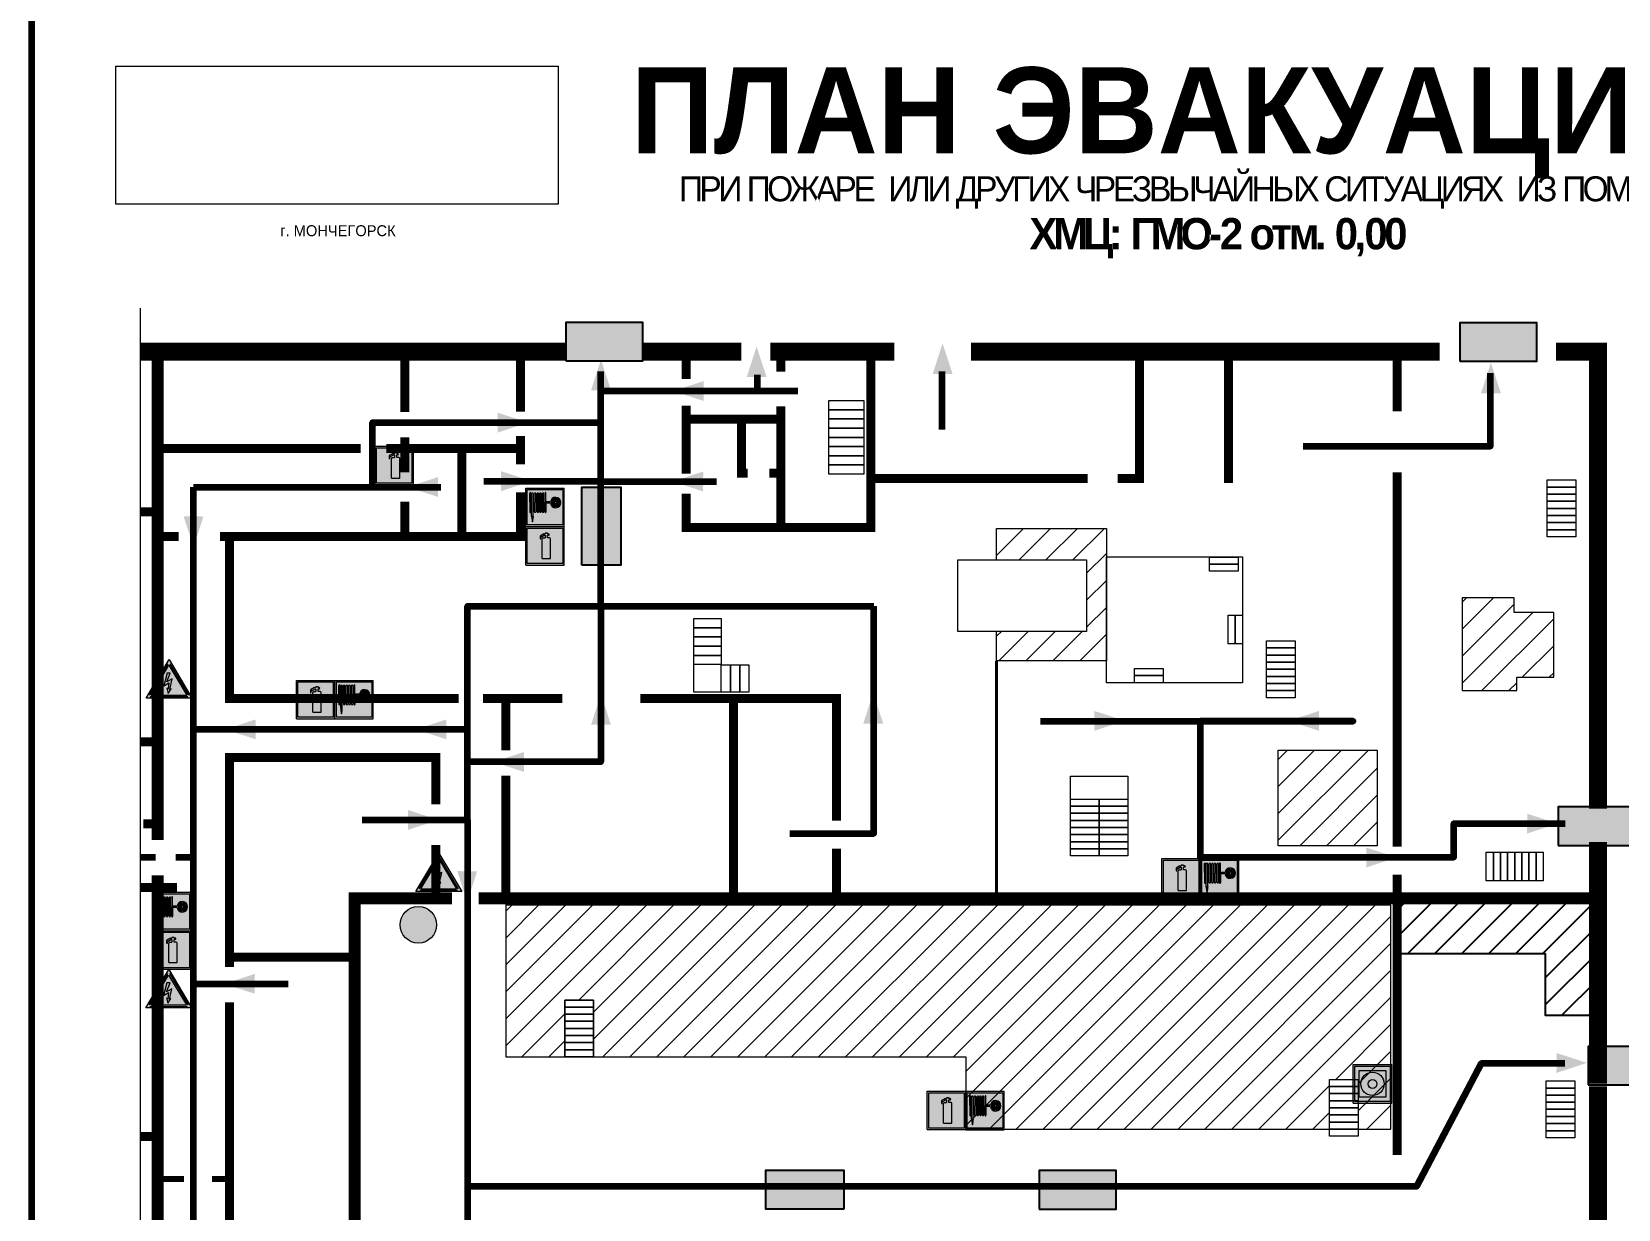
# Model space of a CAD drawing. Header units: millimetres. Extents: x 13114 to 67229, y 22859 to 38520.
# Drawn here: x 17158.6 to 17564.2, y 31373.3 to 31674.4 of the extents above; entities that cross this region are included whole.
import ezdxf

# ---------------------------------------------------------------- set-up
doc = ezdxf.new("R2010")
doc.units = ezdxf.units.MM
doc.linetypes.add('{ Wide Dash }', pattern=[12, 4, -2, 4, -2])
doc.layers.add('План_Штампы', color=7, linetype='Continuous')
doc.styles.add('обычный', font='arial.ttf')
picture_1 = doc.add_image_def('image1.jpg', size_in_pixel=(337, 105))
pattern_1 = [(45, (-9432.628, 19510.137), (-3.44841835, 3.44841835), [])]

# ---------------------------------------------------------------- blocks, each defined once
blk = doc.blocks.new('A$C7B4425F7')
at = {"true_color": 0xffffff}
blk.add_hatch(color=7, dxfattribs=at).paths.add_polyline_path([(0, 0), (-16, 0), (-16, -8), (0, -8)])
h = blk.add_hatch(color=126)
h.paths.add_polyline_path([(-0.2, -0.2), (-15.8, -0.2), (-15.8, -7.8), (-0.2, -7.8)])
h.paths.add_polyline_path([(-11.76, -2.03), (-11.76, -3.66), (-11.17, -3.66, -0.568275), (-11.17, -6.18), (-12.58, -6.18), (-12.58, -2.03)], flags=16)
h.paths.add_polyline_path([(-13.33, -4.12, -0.495768), (-13.59, -6.18), (-15.03, -6.18), (-15.03, -2.03), (-13.59, -2.03, -0.487973)], flags=16)
h.paths.add_polyline_path([(-10.25, -2.03), (-9.48, -2.03), (-9.48, -6.18), (-10.25, -6.18)], flags=16)
h.paths.add_polyline_path([(-13.84, -3.69), (-14.24, -3.69), (-14.24, -3.03), (-13.9, -3.03, -0.692621)], flags=0)
h.paths.add_polyline_path([(-9.15, -2.03), (-8.4, -2.03), (-8.04, -3.07), (-7.68, -2.03), (-6.93, -2.03), (-7.64, -4.1), (-6.93, -6.18), (-7.68, -6.18), (-8.04, -5.14), (-8.4, -6.18), (-9.15, -6.18), (-8.44, -4.1)], flags=16)
h.paths.add_polyline_path([(-11.76, -4.46), (-11.42, -4.46, -0.692621), (-11.36, -5.12), (-11.76, -5.12)], flags=0)
h.paths.add_polyline_path([(-13.9, -5.2), (-14.24, -5.2), (-14.24, -4.55), (-13.84, -4.55, -0.708038)], flags=0)
edge = h.paths.add_edge_path(flags=16)
edge.add_ellipse((-5.51, -4.08), major_axis=(0, 2.05), ratio=0.586184, start_angle=0, end_angle=360)
edge = h.paths.add_edge_path(flags=0)
edge.add_ellipse((-5.51, -4.08), major_axis=(0, 1.14), ratio=0.454828, start_angle=0, end_angle=360)
h.paths.add_polyline_path([(-4.13, -4.96, 0.377264), (-3.48, -4.52, 0.0555), (-3.16, -2.03), (-1.66, -2.03), (-1.66, -4.96), (-0.96, -4.96), (-0.96, -7.01), (-1.75, -7.01), (-1.75, -6.18), (-3.3, -6.18), (-3.3, -7.02), (-4.13, -7.02)], flags=16)
h.paths.add_polyline_path([(-2.73, -2.91), (-2.28, -2.91), (-2.28, -4.96), (-3.05, -4.96, 0.079136)], flags=0)
at = {"color": 126}
blk.add_lwpolyline([(-16, -8), (0, -8), (0, 0), (-16, 0)], close=True, dxfattribs=at)
blk = doc.blocks.new('A$C3E6D3DDE')
at = {"lineweight": 5}
h = blk.add_hatch(color=40, dxfattribs=at)
h.paths.add_polyline_path([(24.1, 1.45), (16.46, -11.35), (31.74, -11.35)])
h.paths.add_polyline_path([(24.09, -0.46), (30.03, -10.41), (18.14, -10.41)], flags=16)
h.paths.add_polyline_path([(24.54, -3.08), (23.41, -6.02), (25.13, -5.01), (24.33, -8.5), (24.82, -8.27), (23.79, -9.86), (23.4, -8.04), (23.8, -8.43), (24.04, -6.29), (22.39, -7.25), (23.44, -3.08)], flags=0)
h = blk.add_hatch(color=256, dxfattribs=at)
h.paths.add_polyline_path([(24.37, 0.03, 0.567511), (23.82, 0.03), (17.59, -10.4, 0.582454), (17.86, -10.88), (30.32, -10.88, 0.582149), (30.6, -10.4)])
h.paths.add_polyline_path([(24.09, -0.46), (18.14, -10.41), (30.03, -10.41)], flags=16)
h.paths.add_polyline_path([(24.54, -3.08), (23.41, -6.02), (25.13, -5.01), (24.33, -8.5), (24.82, -8.27), (23.79, -9.86), (23.4, -8.04), (23.8, -8.43), (24.04, -6.29), (22.39, -7.25), (23.44, -3.08)], flags=0)
h = blk.add_hatch(color=40, dxfattribs=at)
h.paths.add_polyline_path([(24.09, -0.46), (18.14, -10.41), (30.03, -10.41)])
h.paths.add_polyline_path([(24.82, -8.27), (23.79, -9.86), (23.4, -8.04), (23.8, -8.43), (24.04, -6.29), (22.39, -7.25), (23.44, -3.08), (24.54, -3.08), (23.41, -6.02), (25.13, -5.01), (24.33, -8.5)], flags=16)
at = {"color": 40, "lineweight": 5}
for p, q in [((16.46, -11.35), (24.1, 1.45)), ((24.1, 1.45), (31.74, -11.35))]:
    blk.add_line(p, q, dxfattribs=at)
at = {"lineweight": 5}
for p, q in [((17.59, -10.4), (23.82, 0.03)), ((24.37, 0.03), (30.6, -10.4)), ((18.14, -10.41), (24.09, -0.46)), ((23.44, -3.08), (22.39, -7.25)), ((23.41, -6.02), (24.54, -3.08)), ((25.13, -5.01), (23.41, -6.02)), ((24.54, -3.08), (23.44, -3.08)), ((24.09, -0.46), (30.03, -10.41)), ((24.33, -8.5), (25.13, -5.01)), ((18.14, -10.41), (30.03, -10.41)), ((22.39, -7.25), (24.04, -6.29)), ((23.8, -8.43), (23.4, -8.04)), ((23.4, -8.04), (23.79, -9.86)), ((23.79, -9.86), (24.82, -8.27)), ((24.04, -6.29), (23.8, -8.43)), ((24.82, -8.27), (24.33, -8.5)), ((17.86, -10.88), (30.32, -10.88))]:
    blk.add_line(p, q, dxfattribs=at)
at = {"color": 50, "lineweight": 5}
blk.add_line((31.74, -11.35), (16.46, -11.35), dxfattribs=at)
blk = doc.blocks.new('A$C37112FD5')
at = {"true_color": 0xf5f5ff}
h = blk.add_hatch(color=7, dxfattribs=at)
h.dxf.hatch_style = 1
h.paths.add_polyline_path([(12.8, -7.4), (0, -7.4), (0, -20.2), (12.8, -20.2)])
h.paths.add_polyline_path([(12.29, -7.91), (12.29, -19.69), (0.51, -19.69), (0.51, -7.91)], flags=16)
h.paths.add_polyline_path([(4.98, -9.04, -0.42597), (5.17, -9.22), (5.17, -12.25), (5.17, -15.29, -0.432244), (4.98, -15.47), (4.83, -15.47, -0.42597), (4.64, -15.29), (4.64, -12.25), (4.64, -9.22, -0.432244), (4.83, -9.04)], flags=0)
h.paths.add_polyline_path([(4.28, -9.22), (4.28, -12.25), (4.28, -15.29, -0.432244), (4.09, -15.47), (3.94, -15.47, -0.42597), (3.75, -15.29), (3.75, -12.25), (3.75, -9.22, -0.432244), (3.94, -9.04), (4.09, -9.04, -0.42597)], flags=0)
h.paths.add_polyline_path([(5.72, -9.04), (5.87, -9.04, -0.42597), (6.06, -9.22), (6.06, -12.25), (6.06, -15.29, -0.432244), (5.87, -15.47), (5.72, -15.47, -0.42597), (5.53, -15.29), (5.53, -12.25), (5.53, -9.22, -0.432244)], flags=0)
h.paths.add_polyline_path([(6.42, -8.9), (6.5, -8.9, -0.42597), (6.69, -9.08), (6.69, -12.03), (8.21, -12.03, -15.824349), (8.21, -12.47), (6.69, -12.47), (6.69, -15.42, -0.432244), (6.5, -15.6), (6.42, -15.6)], flags=0)
h.paths.add_polyline_path([(3.39, -9.22), (3.39, -12.25), (3.39, -15.29, -0.432244), (3.2, -15.47), (3.05, -15.47, -0.42597), (2.85, -15.29), (2.85, -12.25), (2.85, -9.22, -0.432244), (3.05, -9.04), (3.2, -9.04, -0.42597)], flags=0)
h.paths.add_polyline_path([(2.5, -9.22), (2.5, -16.71), (1.96, -16.71), (1.96, -9.22, -0.432244), (2.15, -9.04), (2.31, -9.04, -0.42597)], flags=0)
h.paths.add_polyline_path([(1.61, -8.9), (1.61, -15.6), (1.57, -15.6, -0.42597), (1.37, -15.42), (1.37, -12.03), (1.37, -9.09, -0.432244), (1.57, -8.9)], flags=0)
h.paths.add_polyline_path([(9.76, -10.81), (9.76, -12.03), (8.49, -12.03, -0.336371)], flags=0)
h.paths.add_polyline_path([(8.49, -12.47), (9.76, -12.47), (9.76, -13.7, -0.336371)], flags=0)
h.paths.add_polyline_path([(10.11, -10.81, -0.336371), (11.38, -12.03), (10.11, -12.03)], flags=0)
h.paths.add_polyline_path([(10.11, -12.47), (11.38, -12.47, -0.336371), (10.11, -13.7)], flags=0)
h.paths.add_polyline_path([(2.5, -16.84), (2.5, -17.05), (1.97, -17.05), (1.97, -16.84)], flags=0)
h.paths.add_polyline_path([(2.5, -17.24, -0.033778), (2.24, -18.6, -0.033778), (1.97, -17.24)], flags=0)
h = blk.add_hatch(color=242)
h.dxf.hatch_style = 1
h.paths.add_polyline_path([(12.29, -7.91), (0.51, -7.91), (0.51, -19.69), (12.29, -19.69)])
h.paths.add_polyline_path([(6.42, -15.6), (6.42, -8.9), (6.5, -8.9, -0.42597), (6.69, -9.08), (6.69, -12.03), (8.21, -12.03, -15.824349), (8.21, -12.47), (6.69, -12.47), (6.69, -15.42, -0.432244), (6.5, -15.6)], flags=16)
h.paths.add_polyline_path([(5.87, -15.47), (5.72, -15.47, -0.42597), (5.53, -15.29), (5.53, -12.25), (5.53, -9.22, -0.432244), (5.72, -9.04), (5.87, -9.04, -0.42597), (6.06, -9.22), (6.06, -12.25), (6.06, -15.29, -0.432244)], flags=16)
h.paths.add_polyline_path([(4.98, -15.47), (4.83, -15.47, -0.42597), (4.64, -15.29), (4.64, -12.25), (4.64, -9.22, -0.432244), (4.83, -9.04), (4.98, -9.04, -0.42597), (5.17, -9.22), (5.17, -12.25), (5.17, -15.29, -0.432244)], flags=16)
h.paths.add_polyline_path([(4.09, -15.47), (3.94, -15.47, -0.42597), (3.75, -15.29), (3.75, -12.25), (3.75, -9.22, -0.432244), (3.94, -9.04), (4.09, -9.04, -0.42597), (4.28, -9.22), (4.28, -12.25), (4.28, -15.29, -0.432244)], flags=16)
h.paths.add_polyline_path([(3.2, -15.47), (3.05, -15.47, -0.42597), (2.85, -15.29), (2.85, -12.25), (2.85, -9.22, -0.432244), (3.05, -9.04), (3.2, -9.04, -0.42597), (3.39, -9.22), (3.39, -12.25), (3.39, -15.29, -0.432244)], flags=16)
h.paths.add_polyline_path([(2.5, -17.05), (1.97, -17.05), (1.97, -16.84), (2.5, -16.84)], flags=16)
h.paths.add_polyline_path([(2.5, -17.24, -0.033778), (2.24, -18.6, -0.033778), (1.97, -17.24)], flags=16)
h.paths.add_polyline_path([(2.5, -16.71), (1.96, -16.71), (1.96, -9.22, -0.432244), (2.15, -9.04), (2.31, -9.04, -0.42597), (2.5, -9.22)], flags=16)
h.paths.add_polyline_path([(1.61, -15.6), (1.57, -15.6, -0.42597), (1.37, -15.42), (1.37, -12.03), (1.37, -9.09, -0.432244), (1.57, -8.9), (1.61, -8.9)], flags=16)
h.paths.add_polyline_path([(8.49, -12.47), (9.76, -12.47), (9.76, -13.7, -0.336371)], flags=0)
h.paths.add_polyline_path([(10.11, -13.7), (10.11, -12.47), (11.38, -12.47, -0.336371)], flags=0)
h.paths.add_polyline_path([(8.49, -12.03, -0.336371), (9.76, -10.81), (9.76, -12.03)], flags=0)
h.paths.add_polyline_path([(10.11, -12.03), (10.11, -10.81, -0.336371), (11.38, -12.03)], flags=0)
h = blk.add_hatch(color=7, dxfattribs=at)
h.dxf.hatch_style = 1
h.paths.add_polyline_path([(1.61, -8.9), (1.57, -8.9, 0.432244), (1.37, -9.09), (1.37, -12.03), (1.37, -15.42, 0.42597), (1.57, -15.6), (1.61, -15.6)])
h.paths.add_polyline_path([(2.5, -9.22, 0.42597), (2.31, -9.04), (2.15, -9.04, 0.432244), (1.96, -9.22), (1.96, -16.71), (2.5, -16.71)])
h.paths.add_polyline_path([(2.5, -16.84), (1.97, -16.84), (1.97, -17.05), (2.5, -17.05)])
h.paths.add_polyline_path([(2.5, -17.24), (1.97, -17.24, 0.033778), (2.24, -18.6, 0.033778)])
h.paths.add_polyline_path([(3.39, -12.25), (3.39, -9.22, 0.42597), (3.2, -9.04), (3.05, -9.04, 0.432244), (2.85, -9.22), (2.85, -12.25), (2.85, -15.29, 0.42597), (3.05, -15.47), (3.2, -15.47, 0.432244), (3.39, -15.29)])
h.paths.add_polyline_path([(4.28, -12.25), (4.28, -9.22, 0.42597), (4.09, -9.04), (3.94, -9.04, 0.432244), (3.75, -9.22), (3.75, -12.25), (3.75, -15.29, 0.42597), (3.94, -15.47), (4.09, -15.47, 0.432244), (4.28, -15.29)])
h.paths.add_polyline_path([(5.17, -12.25), (5.17, -9.22, 0.42597), (4.98, -9.04), (4.83, -9.04, 0.432244), (4.64, -9.22), (4.64, -12.25), (4.64, -15.29, 0.42597), (4.83, -15.47), (4.98, -15.47, 0.432244), (5.17, -15.29)])
h.paths.add_polyline_path([(6.06, -12.25), (6.06, -9.22, 0.42597), (5.87, -9.04), (5.72, -9.04, 0.432244), (5.53, -9.22), (5.53, -12.25), (5.53, -15.29, 0.42597), (5.72, -15.47), (5.87, -15.47, 0.432244), (6.06, -15.29)])
h.paths.add_polyline_path([(6.69, -12.47), (8.21, -12.47, 15.824349), (8.21, -12.03), (6.69, -12.03), (6.69, -9.08, 0.42597), (6.5, -8.9), (6.42, -8.9), (6.42, -15.6), (6.5, -15.6, 0.432244), (6.69, -15.42)])
h.paths.add_polyline_path([(8.49, -12.47), (9.76, -12.47), (9.76, -13.7, -0.336371)], flags=16)
h.paths.add_polyline_path([(8.49, -12.03, -0.336371), (9.76, -10.81), (9.76, -12.03)], flags=16)
h.paths.add_polyline_path([(10.11, -12.47), (11.38, -12.47, -0.336371), (10.11, -13.7)], flags=16)
h.paths.add_polyline_path([(10.11, -12.03), (10.11, -10.81, -0.336371), (11.38, -12.03)], flags=16)
h = blk.add_hatch(color=242)
h.dxf.hatch_style = 1
h.paths.add_polyline_path([(9.76, -10.81, 0.336371), (8.49, -12.03), (9.76, -12.03)])
h.paths.add_polyline_path([(10.11, -10.81), (10.11, -12.03), (11.38, -12.03, 0.336371)])
h.paths.add_polyline_path([(11.38, -12.47), (10.11, -12.47), (10.11, -13.7, 0.336371)])
h.paths.add_polyline_path([(9.76, -12.47), (8.49, -12.47, 0.336371), (9.76, -13.7)])
at = {"color": 242, "lineweight": 5}
for p, q in [((0, -20.2), (0, -7.4)), ((0, -7.4), (12.8, -7.4)), ((1.37, -12.03), (1.37, -9.08)), ((1.57, -8.9), (1.61, -8.9)), ((1.61, -8.9), (1.61, -15.6)), ((1.96, -16.71), (1.96, -9.22)), ((2.15, -9.04), (2.31, -9.04)), ((2.5, -16.71), (2.5, -9.22)), ((2.85, -12.25), (2.85, -9.22)), ((3.05, -9.04), (3.2, -9.04)), ((3.39, -12.25), (3.39, -9.22)), ((3.75, -12.25), (3.75, -9.22)), ((3.94, -9.04), (4.09, -9.04)), ((4.28, -12.25), (4.28, -9.22)), ((4.64, -12.25), (4.64, -9.22)), ((4.83, -9.04), (4.98, -9.04)), ((5.17, -12.25), (5.17, -9.22)), ((5.53, -12.25), (5.53, -9.22)), ((5.72, -9.04), (5.87, -9.04)), ((6.06, -12.25), (6.06, -9.22)), ((6.42, -8.9), (6.42, -15.6)), ((6.5, -8.9), (6.42, -8.9)), ((6.69, -12.03), (6.69, -9.08)), ((12.8, -20.2), (12.8, -7.4)), ((1.37, -12.03), (1.37, -15.42)), ((1.57, -15.6), (1.61, -15.6)), ((2.85, -12.25), (2.85, -15.29)), ((3.05, -15.47), (3.2, -15.47)), ((3.39, -12.25), (3.39, -15.29)), ((3.75, -12.25), (3.75, -15.29)), ((3.94, -15.47), (4.09, -15.47)), ((4.28, -12.25), (4.28, -15.29)), ((4.64, -12.25), (4.64, -15.29)), ((4.83, -15.47), (4.98, -15.47)), ((5.17, -12.25), (5.17, -15.29)), ((5.53, -12.25), (5.53, -15.29)), ((5.72, -15.47), (5.87, -15.47)), ((6.06, -12.25), (6.06, -15.29)), ((6.42, -15.6), (6.5, -15.6)), ((8.21, -12.03), (6.69, -12.03)), ((8.21, -12.47), (6.69, -12.47)), ((6.69, -12.47), (6.69, -15.42)), ((9.76, -12.03), (8.49, -12.03)), ((9.76, -12.47), (8.49, -12.47)), ((9.76, -10.81), (9.76, -12.03)), ((9.76, -12.47), (9.76, -13.7)), ((10.11, -10.81), (10.11, -12.03)), ((11.38, -12.03), (10.11, -12.03)), ((11.38, -12.47), (10.11, -12.47)), ((10.11, -12.47), (10.11, -13.7)), ((0, -20.2), (12.8, -20.2)), ((1.96, -16.71), (2.5, -16.71)), ((1.97, -16.84), (2.5, -16.84)), ((1.97, -17.05), (1.97, -16.84)), ((2.5, -17.05), (1.97, -17.05)), ((1.97, -17.24), (2.5, -17.24)), ((2.5, -16.84), (2.5, -17.05))]:
    blk.add_line(p, q, dxfattribs=at)
blk.add_lwpolyline([(0.51, -7.91), (12.29, -7.91), (12.29, -19.69), (0.51, -19.69)], close=True, dxfattribs=at)
for centre, radius, start, end in [((1.56, -9.09), 0.182, 87.1027, 180.6071), ((2.15, -9.22), 0.182, 87.1027, 180.6071), ((2.32, -9.22), 0.182, 359.3929, 92.8973), ((3.04, -9.22), 0.182, 87.1027, 180.6071), ((3.21, -9.22), 0.182, 359.3929, 92.8973), ((3.93, -9.22), 0.182, 87.1027, 180.6071), ((4.1, -9.22), 0.182, 359.3929, 92.8973), ((4.82, -9.22), 0.182, 87.1027, 180.6071), ((4.99, -9.22), 0.182, 359.3929, 92.8973), ((5.71, -9.22), 0.182, 87.1027, 180.6071), ((5.88, -9.22), 0.182, 359.3929, 92.8973), ((6.51, -9.09), 0.182, 359.3929, 92.8973), ((9.93, -12.25), 1.74, 187.2319, 172.7681), ((1.56, -15.42), 0.182, 179.3929, 272.8973), ((3.04, -15.29), 0.182, 179.3929, 272.8973), ((3.21, -15.29), 0.182, 267.1027, 0.6071), ((3.93, -15.29), 0.182, 179.3929, 272.8973), ((4.1, -15.29), 0.182, 267.1027, 0.6071), ((4.82, -15.29), 0.182, 179.3929, 272.8973), ((4.99, -15.29), 0.182, 267.1027, 0.6071), ((5.71, -15.29), 0.182, 179.3929, 272.8973), ((5.88, -15.29), 0.182, 267.1027, 0.6071), ((6.51, -15.42), 0.182, 267.1027, 0.6071), ((9.93, -12.25), 1.46, 96.9927, 171.3585), ((9.93, -12.25), 1.46, 188.6415, 263.0073), ((9.93, -12.25), 1.46, 8.6415, 83.0073), ((9.93, -12.25), 1.46, 276.9927, 351.3585), ((12.17, -15.98), 10.27, 187.041, 194.7793), ((-7.7, -15.98), 10.27, 345.2207, 352.959)]:
    blk.add_arc(centre, radius, start, end, dxfattribs=at)
blk = doc.blocks.new('A$C3AD82952')
at = {"true_color": 0xf5f5ff}
h = blk.add_hatch(color=7, dxfattribs=at)
h.dxf.hatch_style = 1
h.paths.add_polyline_path([(8.21, 8.73, 0.414214), (7.89, 9.05), (7.22, 9.05), (7.22, 9.92), (7.59, 9.92, 1), (7.57, 10.36), (7.22, 10.36), (7.22, 10.6), (6.43, 10.6), (6.43, 10.36), (6.01, 10.36), (4.74, 9.59), (4.74, 8.69), (4.98, 8.73), (4.98, 9.26), (6.12, 9.91), (6.43, 9.91), (6.43, 9.05), (5.76, 9.05, 0.414214), (5.44, 8.73), (5.44, 2.2), (8.21, 2.2)], flags=0)
h.paths.add_polyline_path([(12.8, 12.8), (0, 12.8), (0, 0), (12.8, 0)])
h.paths.add_polyline_path([(0.51, 12.29), (12.29, 12.29), (12.29, 0.51), (0.51, 0.51)], flags=16)
h.paths.add_polyline_path([(4.74, 9.59), (6.01, 10.36), (6.43, 10.36), (6.43, 10.6), (7.22, 10.6), (7.22, 10.36), (7.59, 10.36, -0.94586), (7.59, 9.92), (7.22, 9.92), (7.22, 9.05), (7.89, 9.05, -0.414214), (8.21, 8.73), (8.21, 2.2), (5.44, 2.2), (5.44, 8.73, -0.414214), (5.76, 9.05), (6.43, 9.05), (6.43, 9.91), (6.12, 9.91), (4.98, 9.26), (4.98, 8.73), (4.74, 8.69)], flags=0)
h = blk.add_hatch(color=242)
h.dxf.hatch_style = 1
h.paths.add_polyline_path([(12.29, 12.29), (0.51, 12.29), (0.51, 0.51), (12.29, 0.51)])
h.paths.add_polyline_path([(4.74, 8.69), (4.74, 9.59), (6.01, 10.36), (6.43, 10.36), (6.43, 10.6), (7.22, 10.6), (7.22, 10.36), (7.59, 10.36, -0.94586), (7.59, 9.92), (7.22, 9.92), (7.22, 9.05), (7.89, 9.05, -0.414214), (8.21, 8.73), (8.21, 2.2), (5.44, 2.2), (5.44, 8.73, -0.414214), (5.76, 9.05), (6.43, 9.05), (6.43, 9.91), (6.12, 9.91), (4.98, 9.26), (4.98, 8.73)], flags=16)
h = blk.add_hatch(color=7, dxfattribs=at)
h.dxf.hatch_style = 1
h.paths.add_polyline_path([(8.21, 8.73, 0.414214), (7.89, 9.05), (7.22, 9.05), (7.22, 9.92), (7.59, 9.92, 1), (7.57, 10.36), (7.22, 10.36), (7.22, 10.6), (6.43, 10.6), (6.43, 10.36), (6.01, 10.36), (4.74, 9.59), (4.74, 8.69), (4.98, 8.73), (4.98, 9.26), (6.12, 9.91), (6.43, 9.91), (6.43, 9.05), (5.76, 9.05, 0.414214), (5.44, 8.73), (5.44, 2.2), (8.21, 2.2)])
at = {"color": 242, "lineweight": 5}
for p, q in [((0, 0), (0, 12.8)), ((0, 12.8), (12.8, 12.8)), ((7.22, 10.6), (6.43, 10.6)), ((6.43, 10.6), (6.43, 10.36)), ((7.22, 10.36), (7.22, 10.6)), ((12.8, 0), (12.8, 12.8)), ((6.01, 10.36), (4.74, 9.59)), ((4.74, 9.59), (4.74, 8.69)), ((4.74, 8.69), (4.98, 8.73)), ((4.98, 9.26), (6.12, 9.91)), ((4.98, 8.73), (4.98, 9.26)), ((5.44, 2.2), (5.44, 8.73)), ((5.76, 9.05), (6.43, 9.05)), ((6.01, 10.36), (6.43, 10.36)), ((6.12, 9.91), (6.43, 9.91)), ((6.43, 9.91), (6.43, 9.05)), ((7.59, 10.36), (7.22, 10.36)), ((7.22, 9.05), (7.22, 9.92)), ((7.59, 9.92), (7.22, 9.92)), ((7.89, 9.05), (7.22, 9.05)), ((8.21, 2.2), (8.21, 8.73)), ((0, 0), (12.8, 0)), ((5.44, 2.2), (8.21, 2.2))]:
    blk.add_line(p, q, dxfattribs=at)
blk.add_lwpolyline([(0.51, 12.29), (12.29, 12.29), (12.29, 0.51), (0.51, 0.51)], close=True, dxfattribs=at)
for centre, radius, start, end in [((5.76, 8.73), 0.32, 90, 180), ((7.58, 10.14), 0.223, 273.1875, 86.8125), ((7.89, 8.73), 0.32, 0, 90)]:
    blk.add_arc(centre, radius, start, end, dxfattribs=at)
blk = doc.blocks.new('A$C32E8229D')
at = {"true_color": 0xffffff}
blk.add_hatch(color=7, dxfattribs=at).paths.add_polyline_path([(0, 0), (0, -8), (16, -8), (16, 0)])
h = blk.add_hatch(color=126)
h.paths.add_polyline_path([(0.2, -0.2), (15.8, -0.2), (15.8, -7.8), (0.2, -7.8)])
h.paths.add_polyline_path([(13.49, -2.05), (12.08, -2.05), (11.37, -2.63, 0.162397), (11.29, -2.84), (11.29, -3.63), (10.35, -3.63), (10.35, -4.05), (11.68, -4.05), (11.68, -3.48), (12.26, -4.28), (11.29, -5.1), (11.29, -6.78), (11.85, -6.78), (11.85, -5.44), (12.8, -4.64), (12.8, -5.94), (14.46, -5.94), (14.46, -5.39), (13.45, -5.39), (13.45, -3.97), (12.46, -2.59), (13.15, -2.59), (13.69, -3.34), (14.18, -3)], flags=16)
h.paths.add_polyline_path([(10.74, -1.82, 1), (11.8, -1.82, 1)], flags=16)
h.paths.add_polyline_path([(9.39, -3.59), (5.99, -3.59), (6.56, -3.03), (5.91, -3.03), (5.1, -3.83), (5.91, -4.64), (6.56, -4.64), (5.99, -4.09), (9.39, -4.09)], flags=16)
h.paths.add_polyline_path([(4.29, -1.08), (1.72, -1.08), (1.72, -6.6), (4.29, -6.6)], flags=16)
at = {"color": 126}
blk.add_lwpolyline([(16, -8), (0, -8), (0, 0), (16, 0)], close=True, dxfattribs=at)
blk = doc.blocks.new('A$C54414219')
at = {"true_color": 0xffffff}
h = blk.add_hatch(color=7, dxfattribs=at)
h.paths.add_polyline_path([(2.39, -9.45), (2.39, -18.3), (11.23, -18.3), (11.23, -9.45)], flags=0)
h.paths.add_polyline_path([(10.71, -13.87, -1), (2.92, -13.87, -1)], flags=0)
h.paths.add_polyline_path([(8.3, -13.87, -1), (5.33, -13.87, -1)], flags=0)
h.paths.add_polyline_path([(0.41, -7.47), (0.41, -20.27), (13.21, -20.27), (13.21, -7.47)])
h.paths.add_polyline_path([(0.92, -19.77), (12.71, -19.77), (12.71, -7.98), (0.92, -7.98)], flags=16)
h.paths.add_polyline_path([(11.23, -9.45), (11.23, -18.3), (2.39, -18.3), (2.39, -9.45)], flags=0)
at = {"lineweight": 5}
h = blk.add_hatch(color=242, dxfattribs=at)
h.paths.add_polyline_path([(12.71, -7.98), (0.92, -7.98), (0.92, -19.77), (12.71, -19.77)])
h.paths.add_polyline_path([(11.23, -18.3), (2.39, -18.3), (2.39, -9.45), (11.23, -9.45)], flags=16)
h.paths.add_polyline_path([(10.71, -13.87, -1), (2.92, -13.87, -1)], flags=0)
h.paths.add_polyline_path([(8.3, -13.87, -1), (5.33, -13.87, -1)], flags=0)
at = {"true_color": 0xffffff}
h = blk.add_hatch(color=7, dxfattribs=at)
h.paths.add_polyline_path([(2.39, -9.45), (2.39, -18.3), (11.23, -18.3), (11.23, -9.45)])
h.paths.add_polyline_path([(10.71, -13.87, -1), (2.92, -13.87, -1)], flags=16)
h.paths.add_polyline_path([(8.3, -13.87, -1), (5.33, -13.87, -1)], flags=0)
at = {"lineweight": 5}
h = blk.add_hatch(color=242, dxfattribs=at)
h.paths.add_polyline_path([(2.92, -13.87, 1), (10.71, -13.87, 1)])
h.paths.add_polyline_path([(8.3, -13.87, -1), (5.33, -13.87, -1)], flags=16)
at = {"color": 242, "lineweight": 5}
for p, q in [((0.41, -20.27), (0.41, -7.47)), ((0.41, -7.47), (13.21, -7.47)), ((0.41, -7.47), (13.21, -7.47)), ((13.21, -20.27), (13.21, -7.47)), ((0.41, -20.27), (13.21, -20.27))]:
    blk.add_line(p, q, dxfattribs=at)
for points in [[(0.92, -7.98), (12.71, -7.98), (12.71, -19.77), (0.92, -19.77)], [(2.39, -9.45), (11.23, -9.45), (11.23, -18.3), (2.39, -18.3)]]:
    blk.add_lwpolyline(points, close=True, dxfattribs=at)
for radius in [3.89, 1.49]:
    blk.add_circle((6.81, -13.87), radius, dxfattribs=at)
blk = doc.blocks.new('A$C7B8C2D5B')
at = {"lineweight": 0}
h = blk.add_hatch(color=5, dxfattribs=at)
h.dxf.hatch_style = 1
h.paths.add_polyline_path([(1.4, -3.02, 1), (-2.11, -3.02, 1)])
at = {"color": 5, "lineweight": 0}
blk.add_circle((-0.36, -3.02), 1.75, dxfattribs=at)

msp = doc.modelspace()

# ---------------------------------------------------------------- hatches: boundary and pattern name
at = {"lineweight": 0}
h = msp.add_hatch(dxfattribs=at)
h.set_pattern_fill('ANSI31', color=256, scale=1.536)
h.set_pattern_definition(pattern_1)
h.paths.add_polyline_path([(17433.35, 31513.51), (17433.35, 31547.4), (17405.25, 31547.4), (17405.25, 31539.36), (17428.27, 31539.36), (17428.27, 31521.05), (17405.25, 31521.05), (17405.25, 31513.51)])
h.paths.add_polyline_path([(17547.67, 31525.88), (17537.58, 31525.88), (17537.58, 31529.63), (17524.32, 31529.63), (17524.32, 31505.96), (17538.21, 31505.96), (17538.21, 31509.35), (17547.67, 31509.35)])
h = msp.add_hatch(dxfattribs=at)
h.set_pattern_fill('ANSI31', color=256, scale=1.536)
h.set_pattern_definition(pattern_1)
h.paths.add_polyline_path([(17502.58, 31466.27), (17502.58, 31490.73), (17477.23, 31490.73), (17477.23, 31466.27)])
h = msp.add_hatch(dxfattribs=at)
h.set_pattern_fill('ANSI31', color=256, scale=1.536)
h.set_pattern_definition(pattern_1)
h.paths.add_polyline_path([(17279.83, 31426.97), (17279.83, 31412.28), (17294.89, 31412.28), (17294.89, 31414.1), (17294.89, 31415.92), (17294.89, 31417.73), (17294.89, 31419.55), (17294.89, 31421.37), (17294.89, 31423.19), (17294.89, 31425.01), (17294.89, 31426.82), (17302.21, 31426.82), (17302.21, 31425.01), (17302.21, 31423.19), (17302.21, 31421.37), (17302.21, 31419.55), (17302.21, 31417.73), (17302.21, 31415.92), (17302.21, 31414.1), (17302.21, 31412.28), (17397.45, 31412.28), (17397.45, 31393.79), (17490.4, 31393.79), (17490.4, 31406.52), (17497.73, 31406.52), (17497.73, 31393.79), (17506.08, 31393.79), (17506.08, 31451.06), (17279.83, 31451.06)])
h = msp.add_hatch()
h.set_pattern_fill('ANSI31', color=256, scale=1.536)
h.set_pattern_definition(pattern_1)
h.paths.add_polyline_path([(17508.47, 31452.46), (17508.18, 31438.75), (17545.5, 31438.75), (17545.5, 31422.92), (17558.92, 31422.92), (17558.92, 31452.46)])

# ---------------------------------------------------------------- linework, layer by layer
at = {"color": 1, "lineweight": 100}
msp.add_lwpolyline([(17158.64, 31684.13), (17758.64, 31684.13), (17758.64, 31289.13), (17158.64, 31289.13)], close=True, dxfattribs=at)
at = {"lineweight": 0}
for points in [[(17186.41, 31345.41), (17186.41, 31603.71)], [(17405.25, 31539.36), (17405.25, 31547.4), (17433.35, 31547.4), (17433.35, 31513.51), (17405.25, 31513.51), (17405.25, 31521.05)], [(17537.58, 31525.88), (17537.58, 31529.63), (17524.32, 31529.63), (17524.32, 31505.96), (17538.21, 31505.96), (17538.21, 31509.35), (17547.67, 31509.35), (17547.67, 31525.88), (17537.58, 31525.88), (17537.58, 31529.52)], [(17334.9, 31505.56), (17327.9, 31505.56), (17327.9, 31512.6)], [(17424.18, 31478.19), (17424.18, 31484.05), (17438.83, 31484.05), (17438.83, 31478.19)], [(17279.83, 31452.85), (17279.83, 31426.97), (17279.83, 31412.28), (17397.45, 31412.28), (17397.45, 31393.79), (17490.4, 31393.79), (17490.4, 31406.52), (17497.73, 31406.52), (17497.73, 31393.79), (17506.08, 31393.79), (17506.08, 31451.06), (17279.83, 31451.06), (17279.83, 31435.86)]]:
    msp.add_lwpolyline(points, dxfattribs=at)
for points, const_width in [([(17186.41, 31592.58), (17295.22, 31592.58)], 4.61), ([(17190.83, 31592.58), (17190.83, 31467.76)], 3.07), ([(17254.01, 31577.14), (17254.01, 31591.92)], 2.3), ([(17283.59, 31577.25), (17283.59, 31592.03)], 2.3), ([(17314.79, 31592.58), (17340.01, 31592.58)], 4.61), ([(17325.93, 31592.33), (17325.93, 31585.6)], 2.3), ([(17325.93, 31556.28), (17325.93, 31547.67), (17373.14, 31547.67), (17373.14, 31591.46)], 2.3), ([(17347.47, 31592.58), (17379.15, 31592.58)], 4.61), ([(17350.15, 31592.3), (17350.15, 31587.51)], 2.3), ([(17398.72, 31592.58), (17518.52, 31592.58)], 4.61), ([(17436.22, 31560.18), (17441.78, 31560.18), (17441.78, 31592.76)], 2.3), ([(17464.59, 31591.8), (17464.59, 31559.03)], 2.3), ([(17507.67, 31592.25), (17507.67, 31577.31)], 2.3), ([(17548.28, 31592.58), (17559.01, 31592.58), (17559.01, 31475.75)], 4.61), ([(17325.93, 31578.78), (17325.93, 31561.43)], 2.3), ([(17350.15, 31578.66), (17350.15, 31547.67)], 2.3), ([(17325.93, 31575.31), (17350.15, 31575.31)], 2.3), ([(17340.09, 31575.31), (17340.09, 31561.55), (17341.65, 31561.55)], 2.3), ([(17249.32, 31567.86), (17283.59, 31567.86), (17283.59, 31571)], 2.3), ([(17254.01, 31561.72), (17254.01, 31570.66)], 2.3), ([(17191.25, 31567.86), (17242.73, 31567.86)], 2.3), ([(17268.57, 31567.86), (17268.57, 31545.3)], 2.3), ([(17283.59, 31567.86), (17283.59, 31563.83)], 2.3), ([(17350.15, 31561.55), (17347.15, 31561.55)], 2.3), ([(17373.14, 31560.18), (17428.55, 31560.18)], 2.3), ([(17507.67, 31561.73), (17507.67, 31466.04)], 2.3), ([(17283.59, 31556.67), (17283.59, 31545.3), (17206.8, 31545.3)], 2.3), ([(17254.01, 31545.3), (17254.01, 31554.23)], 2.3), ([(17186.4, 31551.65), (17190.83, 31551.65)], 2.3), ([(17196.21, 31545.3), (17191.78, 31545.3)], 2.3), ([(17209.16, 31545.3), (17209.16, 31503.9), (17267.79, 31503.9)], 2.3), ([(17274.01, 31503.9), (17294.3, 31503.9)], 2.3), ([(17279.83, 31503.9), (17279.83, 31490.7)], 2.3), ([(17314.22, 31503.9), (17364.31, 31503.9), (17364.31, 31472.65)], 2.3), ([(17338.01, 31503.9), (17338.01, 31452.85)], 2.3), ([(17186.41, 31492.86), (17190.83, 31492.86)], 2.3), ([(17209.19, 31435.24), (17209.19, 31488.84), (17261.95, 31488.84), (17261.95, 31476.89)], 2.3), ([(17279.83, 31452.85), (17279.83, 31484.2)], 2.3), ([(17190.83, 31471.83), (17187.18, 31471.83)], 2.3), ([(17261.95, 31452.85), (17261.95, 31466.45)], 2.3), ([(17364.31, 31452.85), (17364.31, 31465.51)], 2.3), ([(17559.01, 31467.23), (17559.01, 31405.45)], 4.61), ([(17190.83, 31458.71), (17190.83, 31362.51)], 3.07), ([(17507.67, 31458.89), (17507.67, 31387.19)], 2.3), ([(17186.41, 31455.63), (17195.79, 31455.63)], 2.3), ([(17266.1, 31452.85), (17241.18, 31452.85), (17241.18, 31361.16)], 3.07), ([(17364.31, 31452.85), (17364.31, 31452.85), (17272.88, 31452.85)], 3.07), ([(17364.31, 31452.85), (17558.8, 31452.85)], 3.07), ([(17241.18, 31437.76), (17209.19, 31437.76)], 2.3), ([(17209.19, 31361.22), (17209.19, 31426.26)], 2.3), ([(17559.01, 31404.79), (17559.01, 31360.93), (17401.64, 31360.93)], 4.61), ([(17186.41, 31391.96), (17190.87, 31391.96)], 2.3), ([(17191.07, 31381.06), (17197.56, 31381.06)], 1.54), ([(17204.71, 31381.06), (17209.03, 31381.06)], 1.54)]:
    msp.add_lwpolyline(points, dxfattribs=dict(at, const_width=const_width))
at = {"color": 126, "lineweight": 100, "true_color": 0x008754}
for points in [[(17270, 31472.89), (17270, 31527.5), (17304.12, 31527.5), (17304.12, 31587.5)], [(17344.18, 31582.48), (17344.18, 31586.68)], [(17391.31, 31587.5), (17391.31, 31572.69)], [(17483.64, 31568.42), (17531.48, 31568.42), (17531.48, 31587.09)], [(17354.46, 31582.48), (17304.12, 31582.48)], [(17245.73, 31557.99), (17245.73, 31574.5), (17304.12, 31574.5)], [(17304.12, 31559.41), (17274.22, 31559.41)], [(17304.12, 31559.41), (17333.65, 31559.41)], [(17200.01, 31369.49), (17200.01, 31557.99)], [(17200.01, 31557.99), (17263.19, 31557.99)], [(17304.12, 31527.5), (17304.12, 31487.69), (17270, 31487.69)], [(17304.12, 31527.5), (17373.92, 31527.5)], [(17352.38, 31469.42), (17373.92, 31469.42), (17373.92, 31527.5)], [(17270, 31496.01), (17200.01, 31496.01)], [(17416.48, 31498.16), (17496.43, 31498.16), (17457.3, 31498.16), (17457.3, 31463.31), (17522.15, 31463.31), (17522.15, 31471.97), (17550.61, 31471.97)], [(17243.12, 31472.89), (17270, 31472.89), (17270, 31368.64)], [(17200.01, 31430.95), (17224.19, 31430.95)], [(17550.48, 31410.6), (17529.16, 31410.6), (17512.59, 31379.14), (17270, 31379.14)]]:
    msp.add_lwpolyline(points, dxfattribs=at)
at = {"lineweight": 0}
for points in [[(17371.3, 31577.75), (17362.39, 31577.75), (17362.39, 31580.11), (17371.3, 31580.11)], [(17371.3, 31575.4), (17362.39, 31575.4), (17362.39, 31577.75), (17371.3, 31577.75)], [(17371.3, 31573.05), (17362.39, 31573.05), (17362.39, 31575.4), (17371.3, 31575.4)], [(17371.3, 31570.69), (17362.39, 31570.69), (17362.39, 31573.05), (17371.3, 31573.05)], [(17371.3, 31568.34), (17362.39, 31568.34), (17362.39, 31570.69), (17371.3, 31570.69)], [(17371.3, 31565.99), (17362.39, 31565.99), (17362.39, 31568.34), (17371.3, 31568.34)], [(17371.3, 31563.64), (17362.39, 31563.64), (17362.39, 31565.99), (17371.3, 31565.99)], [(17371.3, 31561.28), (17362.39, 31561.28), (17362.39, 31563.64), (17371.3, 31563.64)], [(17553.36, 31557.97), (17546.04, 31557.97), (17546.04, 31559.79), (17553.36, 31559.79)], [(17553.36, 31556.16), (17546.04, 31556.16), (17546.04, 31557.97), (17553.36, 31557.97)], [(17553.36, 31554.34), (17546.04, 31554.34), (17546.04, 31556.16), (17553.36, 31556.16)], [(17553.36, 31552.52), (17546.04, 31552.52), (17546.04, 31554.34), (17553.36, 31554.34)], [(17553.36, 31550.7), (17546.04, 31550.7), (17546.04, 31552.52), (17553.36, 31552.52)], [(17553.36, 31548.88), (17546.04, 31548.88), (17546.04, 31550.7), (17553.36, 31550.7)], [(17553.36, 31547.07), (17546.04, 31547.07), (17546.04, 31548.88), (17553.36, 31548.88)], [(17553.36, 31545.25), (17546.04, 31545.25), (17546.04, 31547.07), (17553.36, 31547.07)], [(17395.35, 31539.36), (17428.27, 31539.36), (17428.27, 31521.05), (17395.35, 31521.05)], [(17433.35, 31540.1), (17468.12, 31540.1), (17468.12, 31507.94), (17433.35, 31507.94)], [(17467.05, 31538.27), (17459.73, 31538.27), (17459.73, 31540.09), (17467.05, 31540.09)], [(17467.05, 31536.45), (17459.73, 31536.45), (17459.73, 31538.27), (17467.05, 31538.27)], [(17334.9, 31522.01), (17327.9, 31522.01), (17327.9, 31524.36), (17334.9, 31524.36)], [(17464.46, 31517.9), (17464.46, 31525.22), (17466.27, 31525.22), (17466.27, 31517.9)], [(17466.27, 31517.9), (17466.27, 31525.22), (17468.09, 31525.22), (17468.09, 31517.9)], [(17334.9, 31519.65), (17327.9, 31519.65), (17327.9, 31522.01), (17334.9, 31522.01)], [(17334.9, 31517.3), (17327.9, 31517.3), (17327.9, 31519.65), (17334.9, 31519.65)], [(17481.58, 31516.85), (17474.26, 31516.85), (17474.26, 31518.67), (17481.58, 31518.67)], [(17334.9, 31514.95), (17327.9, 31514.95), (17327.9, 31517.3), (17334.9, 31517.3)], [(17334.9, 31512.6), (17327.9, 31512.6), (17327.9, 31514.95), (17334.9, 31514.95)], [(17481.58, 31515.03), (17474.26, 31515.03), (17474.26, 31516.85), (17481.58, 31516.85)], [(17481.58, 31513.21), (17474.26, 31513.21), (17474.26, 31515.03), (17481.58, 31515.03)], [(17334.9, 31505.56), (17334.9, 31512.56), (17337.25, 31512.56), (17337.25, 31505.56)], [(17337.25, 31505.56), (17337.25, 31512.56), (17339.6, 31512.56), (17339.6, 31505.56)], [(17339.6, 31505.56), (17339.6, 31512.56), (17341.96, 31512.56), (17341.96, 31505.56)], [(17447.86, 31509.76), (17440.54, 31509.76), (17440.54, 31511.58), (17447.86, 31511.58)], [(17481.58, 31511.39), (17474.26, 31511.39), (17474.26, 31513.21), (17481.58, 31513.21)], [(17481.58, 31509.58), (17474.26, 31509.58), (17474.26, 31511.39), (17481.58, 31511.39)], [(17447.86, 31507.94), (17440.54, 31507.94), (17440.54, 31509.76), (17447.86, 31509.76)], [(17481.58, 31507.76), (17474.26, 31507.76), (17474.26, 31509.58), (17481.58, 31509.58)], [(17481.58, 31505.94), (17474.26, 31505.94), (17474.26, 31507.76), (17481.58, 31507.76)], [(17481.58, 31504.12), (17474.26, 31504.12), (17474.26, 31505.94), (17481.58, 31505.94)], [(17502.58, 31466.27), (17477.23, 31466.27), (17477.23, 31490.73), (17502.58, 31490.73)], [(17431.51, 31476.38), (17424.18, 31476.38), (17424.18, 31478.19), (17431.51, 31478.19)], [(17438.83, 31476.38), (17431.51, 31476.38), (17431.51, 31478.19), (17438.83, 31478.19)], [(17431.51, 31474.56), (17424.18, 31474.56), (17424.18, 31476.38), (17431.51, 31476.38)], [(17431.51, 31472.74), (17424.18, 31472.74), (17424.18, 31474.56), (17431.51, 31474.56)], [(17438.83, 31474.56), (17431.51, 31474.56), (17431.51, 31476.38), (17438.83, 31476.38)], [(17438.83, 31472.74), (17431.51, 31472.74), (17431.51, 31474.56), (17438.83, 31474.56)], [(17431.51, 31470.92), (17424.18, 31470.92), (17424.18, 31472.74), (17431.51, 31472.74)], [(17431.51, 31469.1), (17424.18, 31469.1), (17424.18, 31470.92), (17431.51, 31470.92)], [(17438.83, 31470.92), (17431.51, 31470.92), (17431.51, 31472.74), (17438.83, 31472.74)], [(17438.83, 31469.1), (17431.51, 31469.1), (17431.51, 31470.92), (17438.83, 31470.92)], [(17431.51, 31467.29), (17424.18, 31467.29), (17424.18, 31469.1), (17431.51, 31469.1)], [(17431.51, 31465.47), (17424.18, 31465.47), (17424.18, 31467.29), (17431.51, 31467.29)], [(17438.83, 31467.29), (17431.51, 31467.29), (17431.51, 31469.1), (17438.83, 31469.1)], [(17438.83, 31465.47), (17431.51, 31465.47), (17431.51, 31467.29), (17438.83, 31467.29)], [(17431.51, 31463.65), (17424.18, 31463.65), (17424.18, 31465.47), (17431.51, 31465.47)], [(17438.83, 31463.65), (17431.51, 31463.65), (17431.51, 31465.47), (17438.83, 31465.47)], [(17530.44, 31457.29), (17530.44, 31464.61), (17532.26, 31464.61), (17532.26, 31457.29)], [(17532.26, 31457.29), (17532.26, 31464.61), (17534.08, 31464.61), (17534.08, 31457.29)], [(17534.08, 31457.29), (17534.08, 31464.61), (17535.9, 31464.61), (17535.9, 31457.29)], [(17535.9, 31457.29), (17535.9, 31464.61), (17537.72, 31464.61), (17537.72, 31457.29)], [(17537.72, 31457.29), (17537.72, 31464.61), (17539.53, 31464.61), (17539.53, 31457.29)], [(17539.53, 31457.29), (17539.53, 31464.61), (17541.35, 31464.61), (17541.35, 31457.29)], [(17541.35, 31457.29), (17541.35, 31464.61), (17543.17, 31464.61), (17543.17, 31457.29)], [(17543.17, 31457.29), (17543.17, 31464.61), (17544.99, 31464.61), (17544.99, 31457.29)], [(17294.89, 31412.28), (17302.21, 31412.28), (17302.21, 31426.82), (17294.89, 31426.82)], [(17302.21, 31425.01), (17294.89, 31425.01), (17294.89, 31426.82), (17302.21, 31426.82)], [(17302.21, 31423.19), (17294.89, 31423.19), (17294.89, 31425.01), (17302.21, 31425.01)], [(17302.21, 31421.37), (17294.89, 31421.37), (17294.89, 31423.19), (17302.21, 31423.19)], [(17302.21, 31419.55), (17294.89, 31419.55), (17294.89, 31421.37), (17302.21, 31421.37)], [(17302.21, 31417.73), (17294.89, 31417.73), (17294.89, 31419.55), (17302.21, 31419.55)], [(17302.21, 31415.92), (17294.89, 31415.92), (17294.89, 31417.73), (17302.21, 31417.73)], [(17302.21, 31414.1), (17294.89, 31414.1), (17294.89, 31415.92), (17302.21, 31415.92)], [(17302.21, 31412.28), (17294.89, 31412.28), (17294.89, 31414.1), (17302.21, 31414.1)], [(17497.73, 31404.7), (17490.4, 31404.7), (17490.4, 31406.52), (17497.73, 31406.52)], [(17553.07, 31404.32), (17545.74, 31404.32), (17545.74, 31406.14), (17553.07, 31406.14)], [(17497.73, 31402.88), (17490.4, 31402.88), (17490.4, 31404.7), (17497.73, 31404.7)], [(17497.73, 31401.06), (17490.4, 31401.06), (17490.4, 31402.88), (17497.73, 31402.88)], [(17497.73, 31399.25), (17490.4, 31399.25), (17490.4, 31401.06), (17497.73, 31401.06)], [(17553.07, 31402.51), (17545.74, 31402.51), (17545.74, 31404.32), (17553.07, 31404.32)], [(17553.07, 31400.69), (17545.74, 31400.69), (17545.74, 31402.51), (17553.07, 31402.51)], [(17497.73, 31397.43), (17490.4, 31397.43), (17490.4, 31399.25), (17497.73, 31399.25)], [(17497.73, 31395.61), (17490.4, 31395.61), (17490.4, 31397.43), (17497.73, 31397.43)], [(17553.07, 31398.87), (17545.74, 31398.87), (17545.74, 31400.69), (17553.07, 31400.69)], [(17553.07, 31397.05), (17545.74, 31397.05), (17545.74, 31398.87), (17553.07, 31398.87)], [(17553.07, 31395.23), (17545.74, 31395.23), (17545.74, 31397.05), (17553.07, 31397.05)], [(17497.73, 31393.79), (17490.4, 31393.79), (17490.4, 31395.61), (17497.73, 31395.61)], [(17497.73, 31391.97), (17490.4, 31391.97), (17490.4, 31393.79), (17497.73, 31393.79)], [(17553.07, 31393.41), (17545.74, 31393.41), (17545.74, 31395.23), (17553.07, 31395.23)], [(17553.07, 31391.6), (17545.74, 31391.6), (17545.74, 31393.41), (17553.07, 31393.41)]]:
    msp.add_lwpolyline(points, close=True, dxfattribs=at)
at = {"linetype": '{ Wide Dash }', "lineweight": 0, "const_width": 0.768}
msp.add_lwpolyline([(17405.25, 31513.51), (17405.25, 31453.27)], dxfattribs=at)
at = {"color": 126, "linetype": '{ Wide Dash }', "lineweight": 100, "true_color": 0x008754}
for points in [[(17186.41, 31463.33), (17190.26, 31463.33)], [(17195.46, 31463.33), (17199.69, 31463.33)]]:
    msp.add_lwpolyline(points, dxfattribs=at)
msp.add_lwpolyline([(17508.18, 31438.75), (17545.5, 31438.75), (17545.5, 31422.92), (17558.92, 31422.92), (17558.92, 31452.46), (17508.47, 31452.46), (17508.18, 31438.75)])
at = {"layer": 'План_Штампы', "color": 126, "true_color": 0x008754}
for points in [[(17346.48, 31586.1), (17341.4, 31586.11), (17343.92, 31593.9)], [(17394.03, 31586.9), (17388.95, 31586.92), (17391.46, 31594.71)], [(17306.7, 31582.73), (17301.62, 31582.75), (17304.14, 31590.54)], [(17534.18, 31581.96), (17529.1, 31581.97), (17531.62, 31589.76)], [(17330.4, 31585.08), (17330.38, 31580), (17322.59, 31582.52)], [(17277.73, 31571.91), (17277.75, 31576.98), (17285.54, 31574.47)], [(17262.49, 31560.53), (17262.48, 31555.46), (17254.69, 31557.97)], [(17278.61, 31556.95), (17278.63, 31562.03), (17286.42, 31559.51)], [(17330.27, 31561.95), (17330.26, 31556.87), (17322.47, 31559.39)], [(17197.46, 31550.47), (17202.54, 31550.45), (17200.02, 31542.66)], [(17306.7, 31497.21), (17301.62, 31497.23), (17304.14, 31505.02)], [(17376.28, 31497.51), (17371.2, 31497.52), (17373.72, 31505.32)], [(17215.92, 31498.57), (17215.9, 31493.49), (17208.11, 31496.01)], [(17264.66, 31498.57), (17264.65, 31493.49), (17256.86, 31496.01)], [(17430.24, 31495.66), (17430.25, 31500.74), (17438.05, 31498.22)], [(17487.71, 31500.74), (17487.69, 31495.66), (17479.9, 31498.18)], [(17284.49, 31490.24), (17284.48, 31485.16), (17276.69, 31487.68)], [(17254.81, 31470.32), (17254.82, 31475.4), (17262.61, 31472.88)], [(17540.88, 31469.38), (17540.9, 31474.46), (17548.69, 31471.94)], [(17499.76, 31460.71), (17499.77, 31465.79), (17507.56, 31463.27)], [(17267.41, 31459.77), (17272.49, 31459.75), (17269.97, 31451.96)], [(17215.67, 31433.5), (17215.65, 31428.42), (17207.86, 31430.94)], [(17548.39, 31408.19), (17548.4, 31413.27), (17556.19, 31410.75)]]:
    msp.add_solid(points, dxfattribs=at)

# ---------------------------------------------------------------- block references
for name, p, xscale, yscale, zscale in [('A$C3AD82952', (17246.39, 31558.59), 0.7680000000000001, 0.7680000000000001, 0.7680000000000001), ('A$C37112FD5', (17284.92, 31563.41), 0.767998034477234, 0.767998034477234, 0.767998034477234), ('A$C3AD82952', (17284.92, 31538.04), 0.7680000000000001, 0.7680000000000001, 0.7680000000000001), ('A$C3E6D3DDE', (17175.22, 31512.76), 0.7680000000000001, 0.7680000000000001, 0.7680000000000001), ('A$C3AD82952', (17226.28, 31498.73), 0.7680000000000001, 0.7680000000000001, 0.7680000000000001), ('A$C37112FD5', (17236.11, 31514.24), 0.767998034477234, 0.767998034477234, 0.767998034477234), ('A$C3E6D3DDE', (17244.18, 31463.27), 0.7680000000000001, 0.7680000000000001, 0.7680000000000001), ('A$C3AD82952', (17447.53, 31453.17), 0.7680000000000001, 0.7680000000000001, 0.7680000000000001), ('A$C37112FD5', (17457.36, 31468.68), 0.767998034477234, 0.767998034477234, 0.767998034477234), ('A$C37112FD5', (17189.49, 31460.06), 0.767998034477234, 0.767998034477234, 0.767998034477234), ('A$C7B8C2D5B', (17258.42, 31454.13), 2.675612901306152, 2.675612901306152, 2.675612901306152), ('A$C3AD82952', (17189.49, 31434.69), 0.7680000000000001, 0.7680000000000001, 0.7680000000000001), ('A$C3E6D3DDE', (17175.14, 31433.55), 0.7680000000000001, 0.7680000000000001, 0.7680000000000001), ('A$C54414219', (17496.13, 31416.03), 0.7680000000000001, 0.7680000000000001, 0.7680000000000001), ('A$C3AD82952', (17387.56, 31393.67), 0.7680000000000001, 0.7680000000000001, 0.7680000000000001), ('A$C37112FD5', (17397.39, 31409.18), 0.767998034477234, 0.767998034477234, 0.767998034477234)]:
    msp.add_blockref(name, p, dxfattribs=dict(xscale=xscale, yscale=yscale, zscale=zscale))
at = {"layer": 'План_Штампы', "xscale": 1.2288, "yscale": 1.2288, "zscale": 1.2288}
for p in [(17314.81, 31600.09), (17543.35, 31599.99), (17568.46, 31476.18), (17576.17, 31414.94)]:
    msp.add_blockref('A$C7B4425F7', p, dxfattribs=at)
at = {"layer": 'План_Штампы', "color": 126, "true_color": 0x008754, "xscale": 1.244173378800846, "yscale": 1.244173378800846, "zscale": 1.244173378800846}
for p, rotation in [((17309.19, 31557.95), 269.9978653237145), ((17346.3, 31383.31), 359.9978653237145)]:
    msp.add_blockref('A$C32E8229D', p, dxfattribs=dict(at, rotation=rotation))
at = {"layer": 'План_Штампы', "color": 126, "true_color": 0x008754, "xscale": -1.2288, "yscale": 1.2288, "zscale": 1.2288}
msp.add_blockref('A$C32E8229D', (17435.8, 31383.19), dxfattribs=at)

# ---------------------------------------------------------------- texts
at = {"lineweight": 0, "style": 'обычный'}
for s, insert, char_height, width, attachment_point in [('{\\fProxima Nova Rg|b1|i0|c204|p2;ПЛАН ЭВАКУАЦИИ}', (17311.84, 31665.31), 22, 493.8901, 1), ('\\pi-8.4,l8.4,t8.4;{\\fProxima Nova Rg|b0|i0|c204|p2;г. МОНЧЕГОРСК\\H1.1997x; }', (17236.91, 31623.51), 2.8, 126.6484, 5)]:
    msp.add_mtext(s, dxfattribs=dict(at, insert=insert, char_height=char_height, width=width, attachment_point=attachment_point))
at = {"color": 0, "lineweight": 0, "insert": (17461.54, 31637.61), "char_height": 8, "width": 449.2158, "attachment_point": 5, "style": 'обычный'}
msp.add_mtext('{\\fArial Black|b1|i0|c204|p34;\\H2x;\\T0.85;  \\fArial Narrow|b0|i0|c204|p34;\\H0.8x;\\W0.9;\\P\\fProxima Nova Rg|b0|i0|c204|p2;\\H0.5x;\\W1;\\C256;ПРИ ПОЖАРЕ  ИЛИ ДРУГИХ ЧРЕЗВЫЧАЙНЫХ СИТУАЦИЯХ  ИЗ ПОМЕЩЕНИЙ \\fProxima Nova Rg|b1|i0|c204|p2;\\H1.25x;\\PХМЦ: ГМО-2 отм. 0,00}', dxfattribs=at)

# ---------------------------------------------------------------- pictures from other files: only their frames are drawn
at = {"color": 7, "lineweight": 0, "true_color": 0xf5f5ff}
image = msp.add_image(picture_1, insert=(17180.13, 31630.33), size_in_units=(113.11, 35.24), dxfattribs=at)
image.dxf.flags = 7

doc.saveas('drawing.dxf')
